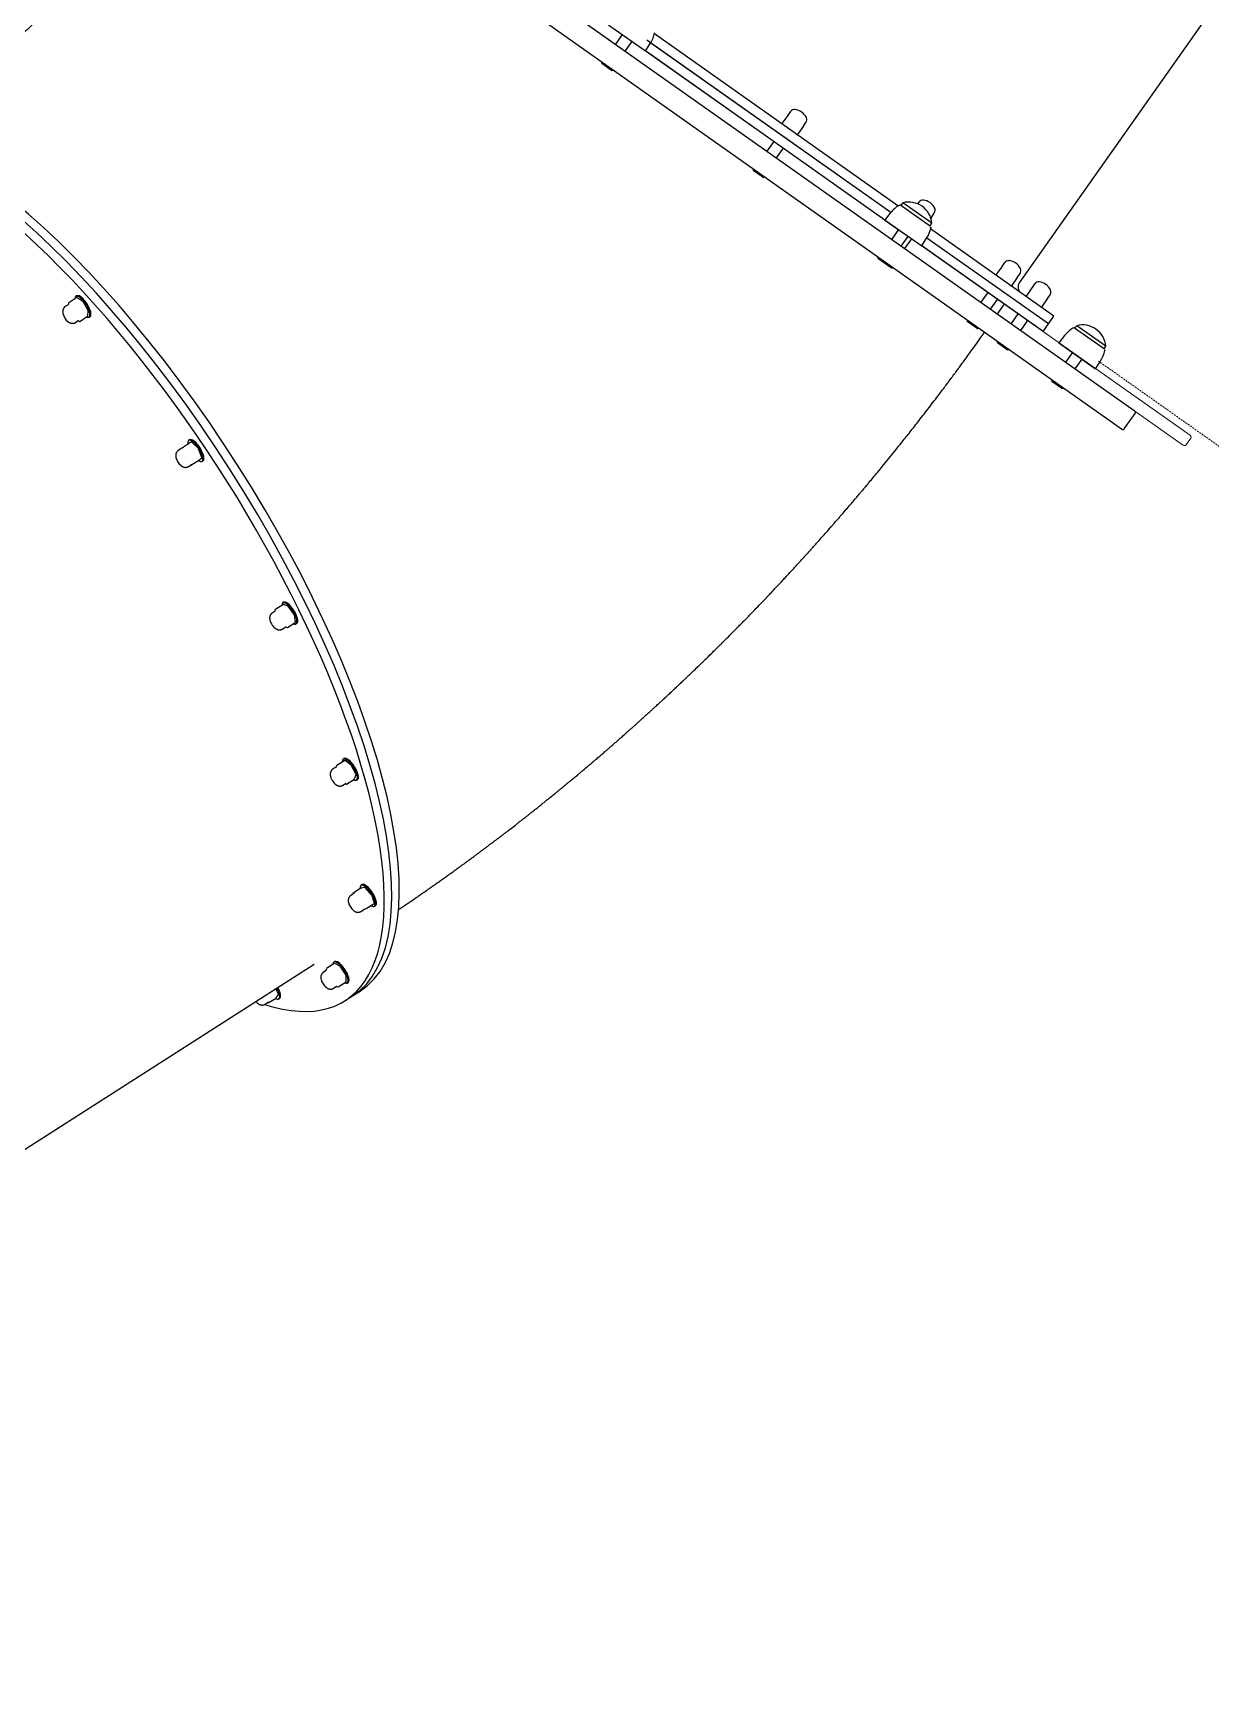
# Model space of a CAD drawing. Header units: millimetres. Extents: x 246416442 to 246896683, y 7418963194 to 7419503218.
# Drawn here: x 246839453 to 246840448, y 7419442888 to 7419444295 of the extents above; entities that cross this region are included whole.
import ezdxf
from ezdxf.lldxf.tags import DXFTag

# ---------------------------------------------------------------- set-up
doc = ezdxf.new("R2010")
doc.units = ezdxf.units.MM
doc.linetypes.add('HIDDEN', pattern=[9.525, 6.35, -3.175])
for name, color, linetype in [('L-Hatch Boundary', 1, 'Continuous'), ('L-X-E-PLAY', 9, 'Continuous'), ('L-X-E-PLAY (FallZone)', 252, 'HIDDEN')]:
    doc.layers.add(name, color=color, linetype=linetype)
doc.layers.add('L-SUB-SOIL DRAINAGE', color=170, linetype='SUBSOIL', lineweight=20)
doc.styles.get("Standard").update_dxf_attribs({"font": 'arial.ttf'})
tags = doc.linetypes.add('SUBSOIL', pattern='A,12.7,-5.08,["SSD",Standard,S=2.54,R=0,X=-2.54,Y=-1.27],-6.35', length=24.13).pattern_tags.tags
tags[6] = DXFTag(74, 10)

# ---------------------------------------------------------------- blocks, each defined once
blk = doc.blocks.new('Kubus Triple - Moduplay')
at = {"layer": 'L-X-E-PLAY', "lineweight": 13}
for p, q in [((-136967.5, -698355.2), (-136143.8, -699178.8)), ((-136150.9, -699185.9), (-136974.5, -698362.3)), ((-136148.8, -699185.9), (-136143.8, -699181))]:
    blk.add_line(p, q, dxfattribs=at)
at = {"layer": 'L-X-E-PLAY', "lineweight": 25}
for p, q in [((-136938.5, -698398.3), (-136186.9, -699149.9)), ((-136200.3, -699163.4), (-136952, -698411.7)), ((-136264.3, -699027.2), (-135930.5, -698693.5)), ((-136569.1, -698753.6), (-136542.2, -698780.5)), ((-136559.2, -698763.5), (-136566.2, -698770.6)), ((-136559.2, -698777.6), (-136552.1, -698770.6)), ((-136559.2, -698777.6), (-136552.1, -698770.6)), ((-136542.2, -698780.5), (-136537, -698774.7)), ((-136361.3, -698950.1), (-136539.6, -698771.7)), ((-136361.3, -698950.1), (-136536.8, -698774.6)), ((-136354.3, -698945.7), (-136532.4, -698767.6)), ((-136573.3, -698791.8), (-136580.4, -698784.7)), ((-136367.2, -698955.5), (-136542.2, -698780.5)), ((-136573.3, -698791.8), (-136573.3, -698791.8)), ((-136433.1, -698854.5), (-136439.1, -698860.5)), ((-136432.9, -698854.4), (-136433.1, -698854.5)), ((-136433.1, -698854.5), (-136432.9, -698854.4)), ((-136430.2, -698851.6), (-136432.9, -698854.4)), ((-136448.5, -698874.2), (-136455.6, -698881.2)), ((-136421.8, -698865.9), (-136427.8, -698871.9)), ((-136421.6, -698865.7), (-136421.8, -698865.9)), ((-136421.8, -698865.9), (-136421.6, -698865.7)), ((-136421.6, -698865.7), (-136418.9, -698862.9)), ((-136448.5, -698888.3), (-136441.4, -698881.2)), ((-137051.2, -698904), (-137058.5, -698907.1)), ((-137051, -698902.4), (-137051.9, -698902.8)), ((-137046.5, -698908), (-137051, -698904)), ((-136462.6, -698902.4), (-136469.7, -698895.4)), ((-137059.4, -698908.7), (-137062, -698909.8)), ((-137058.7, -698907.2), (-137059, -698908.2)), ((-137043.4, -698916.4), (-137046.5, -698908.1)), ((-137044.7, -698921), (-137043.4, -698916.6)), ((-137055.8, -698924.5), (-137053.2, -698923.4)), ((-137053, -698923.6), (-137052.4, -698924.2)), ((-137052.1, -698924.2), (-137044.8, -698921.1)), ((-137043.7, -698922.2), (-137042.9, -698921.8)), ((-136351.9, -698945.3), (-136330.1, -698967.1)), ((-136349.8, -698943.8), (-136351.7, -698945.5)), ((-136328.6, -698965), (-136349.8, -698943.8)), ((-136336.4, -698945.5), (-136337.7, -698946.8)), ((-136361.4, -698950.2), (-136367.2, -698955.5)), ((-136367.2, -698955.5), (-136340.3, -698982.4)), ((-136328, -698959.7), (-136328.8, -698960.5)), ((-136327.8, -698959.5), (-136328, -698959.7)), ((-136328, -698959.7), (-136327.8, -698959.5)), ((-136327.8, -698959.5), (-136325.1, -698956.8)), ((-136357.3, -698965.4), (-136364.3, -698972.5)), ((-136357.3, -698979.5), (-136350.2, -698972.5)), ((-136240.3, -699059.8), (-136330.5, -698969.5)), ((-136330.3, -698966.9), (-136328.6, -698965)), ((-136371.4, -698993.7), (-136378.5, -698986.6)), ((-136354.7, -698982.1), (-136347.6, -698975.1)), ((-136340.3, -698982.4), (-136335.1, -698976.6)), ((-136251.6, -699071.1), (-136340.3, -698982.4)), ((-136245.9, -699065.4), (-136334.9, -698976.5)), ((-136245.9, -699065.4), (-136334.9, -698976.5)), ((-136368.8, -698996.3), (-136371.4, -698993.7)), ((-136276.6, -699011.1), (-136282.6, -699017.1)), ((-136273.7, -699008.1), (-136276.4, -699010.9)), ((-136292, -699030.7), (-136299, -699037.7)), ((-136265.3, -699022.4), (-136271.3, -699028.4)), ((-136265.1, -699022.2), (-136262.4, -699019.5)), ((-136251.7, -699030.2), (-136254.4, -699032.9)), ((-136985.3, -699044.4), (-136988.6, -699045.8)), ((-136983.7, -699043.7), (-136984.5, -699044.1)), ((-136984.5, -699044.1), (-136984.5, -699044.1)), ((-136976.3, -699040.6), (-136983.7, -699043.7)), ((-136977.6, -699038.5), (-136978.5, -699038.9)), ((-136971.6, -699047.1), (-136976, -699040.7)), ((-136292, -699044.8), (-136284.9, -699037.7)), ((-136254.6, -699033.1), (-136260.6, -699039.1)), ((-136254.4, -699032.9), (-136254.6, -699033.1)), ((-136254.6, -699033.1), (-136254.4, -699032.9)), ((-136243.3, -699044.4), (-136249.3, -699050.4)), ((-136243.1, -699044.2), (-136243.3, -699044.4)), ((-136243.3, -699044.4), (-136243.1, -699044.2)), ((-136243.1, -699044.2), (-136240.4, -699041.5)), ((-136980.2, -699059.8), (-136972.9, -699056.7)), ((-136972.9, -699056.7), (-136970, -699055.3)), ((-136969.9, -699055), (-136971.5, -699047.2)), ((-136970.3, -699058.2), (-136969.5, -699057.9)), ((-136306.1, -699059), (-136313.2, -699051.9)), ((-136270, -699052.7), (-136277, -699059.8)), ((-136982.4, -699060.6), (-136979.1, -699059.2)), ((-136270, -699066.8), (-136262.9, -699059.8)), ((-136251.6, -699071.1), (-136245.9, -699065.4)), ((-136245.9, -699065.4), (-136240.3, -699059.8)), ((-136224.8, -699072.4), (-136202.9, -699094.3)), ((-136222.7, -699071), (-136224.6, -699072.6)), ((-136201.5, -699092.2), (-136222.7, -699071)), ((-136284.1, -699081), (-136291.2, -699073.9)), ((-136234.3, -699077.4), (-136240, -699082.7)), ((-136240, -699082.7), (-136213.1, -699109.5)), ((-136230.1, -699092.6), (-136237.2, -699099.6)), ((-136230.1, -699106.7), (-136223, -699099.6)), ((-136203.1, -699094.1), (-136201.5, -699092.2)), ((-136244.2, -699120.8), (-136251.3, -699113.8)), ((-136213.1, -699109.5), (-136207.9, -699103.8)), ((-136197.9, -699163.6), (-136186.6, -699152.3)), ((-136186.6, -699150.2), (-136186.9, -699149.9)), ((-136200.3, -699163.4), (-136200, -699163.6)), ((-136931.1, -699193.4), (-136933.7, -699194.5)), ((-136931.2, -699192.4), (-136931.2, -699193.3)), ((-136923.7, -699189.1), (-136931, -699192.2)), ((-136922.7, -699187.2), (-136923.6, -699187.6)), ((-136919.5, -699191), (-136923.5, -699189.1)), ((-136915.5, -699199.1), (-136919.4, -699191.1)), ((-136915.6, -699205.3), (-136915.5, -699199.2)), ((-136927.5, -699209.3), (-136924.9, -699208.2)), ((-136924.2, -699208.2), (-136923.3, -699208.6)), ((-136923.1, -699208.6), (-136915.8, -699205.6)), ((-136915.5, -699206.9), (-136914.6, -699206.6)), ((-136894.7, -699325.9), (-136895.6, -699326.3)), ((-136902.9, -699332), (-136905.7, -699333.2)), ((-136901.9, -699330.7), (-136902.4, -699331.6)), ((-136894.5, -699327.5), (-136901.8, -699330.6)), ((-136889.7, -699332.4), (-136894.2, -699327.6)), ((-136887, -699340.8), (-136889.7, -699332.5)), ((-136899.5, -699348), (-136896.7, -699346.8)), ((-136897.2, -699347), (-136896.6, -699347.6)), ((-136896.3, -699347.6), (-136889, -699344.6)), ((-136888.9, -699344.4), (-136887, -699341)), ((-136887.5, -699345.6), (-136886.6, -699345.2)), ((-136899.3, -699436.3), (-136906.6, -699439.3)), ((-136895.9, -699436), (-136899.2, -699436.2)), ((-136897.9, -699433.4), (-136898.7, -699433.8)), ((-136891.4, -699443.2), (-136895.7, -699436.1)), ((-136905.7, -699439.4), (-136908.9, -699440.8)), ((-136906.8, -699439.6), (-136906.8, -699439.9)), ((-136897.8, -699454), (-136890.4, -699450.9)), ((-136890.3, -699450.6), (-136891.3, -699443.3)), ((-136890.6, -699453.2), (-136889.7, -699452.8)), ((-136902.7, -699455.5), (-136899.5, -699454.2)), ((-136898.8, -699454.1), (-136897.8, -699454)), ((-137302.4, -699641.2), (-136949.3, -699492.8)), ((-136932.3, -699495.1), (-136939.6, -699498.2)), ((-136931.7, -699493.5), (-136932.5, -699493.8)), ((-136927.8, -699498.1), (-136932, -699495.2)), ((-136983.2, -699512.6), (-136984.5, -699507.6)), ((-136940.2, -699499.8), (-136942.6, -699500.8)), ((-136939.8, -699498.4), (-136939.9, -699499.3)), ((-136924.2, -699506.4), (-136927.7, -699498.2)), ((-136924.9, -699511.9), (-136924.2, -699506.6)), ((-136995.7, -699518.9), (-136992.6, -699517.6)), ((-136993.6, -699518), (-136993.3, -699518.4)), ((-136993, -699518.4), (-136985.7, -699515.4)), ((-136985.6, -699515.3), (-136983.3, -699512.9)), ((-136983.7, -699516.6), (-136982.8, -699516.2)), ((-136936.4, -699515.6), (-136934, -699514.5)), ((-136933.4, -699514.6), (-136932.6, -699515.1)), ((-136932.4, -699515.1), (-136925.1, -699512.1)), ((-136924.4, -699513.2), (-136923.5, -699512.8)), ((-136921.7, -699524.6), (-136914.8, -699521.7)), ((-136928.6, -699527.5), (-136921.7, -699524.6))]:
    blk.add_line(p, q, dxfattribs=at)
for centre, radius, start, end in [((-136555.3, -698757.9), 24.8, 317.5, 339.5758), ((-136568, -698783.9), 12.4, 177.3138, 183.9216), ((-136572.5, -698779.4), 12.4, 266.0784, 272.6859), ((-136572.5, -698779.4), 12.4, 266.0784, 272.6859), ((-136438.9, -698860.7), 0.25, 135, 225), ((-136438.9, -698860.7), 0.25, 135, 225), ((-136432.9, -698854.7), 0.25, 47.7015, 100.3672), ((-136427.4, -698854.5), 4, 72.5333, 135), ((-136430, -698862.7), 12.7, 17.4667, 72.5333), ((-136421.7, -698860.1), 4, 315, 17.4667), ((-136428, -698871.7), 0.25, 225, 315), ((-136422, -698865.7), 0.25, 315, 42.2985), ((-137051.1, -698904.2), 0.25, 48.2738, 112.7923), ((-136457.3, -698894.5), 12.4, 177.3138, 183.9216), ((-136461.8, -698890.1), 12.4, 266.0784, 272.6859), ((-137052.3, -698914.4), 12.7, 184.2282, 221.3565), ((-137059.8, -698907.9), 0.832, 293.8936, 343.6517), ((-137058.5, -698907.3), 0.25, 112.7923, 163.5832), ((-137046.7, -698908.2), 0.25, 20.4605, 48.2738), ((-137043.6, -698916.5), 0.25, 343.5832, 20.4605), ((-137053.4, -698924), 0.493, 48.787, 89.1122), ((-137054.2, -698921), 2.63, 290.7637, 290.8689), ((-137046.2, -698915.8), 10.4, 228.6097, 228.7048), ((-137052.2, -698924), 0.25, 228.2738, 292.7923), ((-137044.9, -698920.9), 0.25, 292.7923, 343.5832), ((-136344.7, -698968.6), 24.8, 110.4242, 132.5), ((-136352.6, -698947.3), 2.1, 71.9416, 110.4242), ((-136348.1, -698963.3), 19.6, 354.9665, 95.0335), ((-136333.5, -698948.3), 4, 72.5333, 135), ((-136336.1, -698956.5), 12.7, 17.4667, 72.5333), ((-136328.2, -698959.5), 0.25, 315, 42.2985), ((-136327.9, -698953.9), 4, 315, 17.4667), ((-136353.4, -698959.9), 24.8, 317.5, 339.5758), ((-136332.1, -698967.8), 2.1, 339.5758, 18.0584), ((-136366.1, -698985.8), 12.4, 177.3138, 183.9216), ((-136370.6, -698981.3), 12.4, 266.0784, 272.6859), ((-136368, -698983.9), 12.4, 266.0784, 272.6859), ((-136259.7, -699027.6), 23.7, 135.1091, 135.7103), ((-136276.4, -699011.2), 0.25, 131.2709, 135), ((-136276.4, -699011.2), 0.255, 47.6931, 99.8162), ((-136270.9, -699011), 4, 72.5333, 135), ((-136273.5, -699019.2), 12.7, 17.4667, 72.5333), ((-136265.2, -699016.6), 4, 315, 17.4667), ((-136282.4, -699017.2), 0.25, 135, 225), ((-136271.5, -699028.2), 0.25, 225, 315), ((-136260.1, -699031.5), 6, 135, 225), ((-136265.5, -699022.2), 0.25, 315, 42.2985), ((-136248.3, -699038.9), 23.7, 135.1091, 135.7121), ((-136248.8, -699033), 4, 72.5333, 135), ((-136251.4, -699041.2), 12.7, 17.4667, 72.5333), ((-137019.3, -698969.6), 82.2, 294.4707, 295.0814), ((-136983.6, -699043.9), 0.25, 112.7923, 115.4208), ((-136976.2, -699040.8), 0.25, 34.7535, 112.7923), ((-136260.4, -699039.3), 0.25, 135, 225), ((-136260.4, -699039.3), 0.25, 135, 225), ((-136254.4, -699033.2), 0.25, 47.7015, 100.3672), ((-136243.4, -699044.2), 0.25, 315, 42.2985), ((-136243.2, -699038.6), 4, 315, 17.4667), ((-136978.9, -699050.4), 12.7, 184.2282, 221.3565), ((-136973, -699056.5), 0.25, 292.7923, 295.4208), ((-136971.8, -699047.3), 0.25, 11.6729, 34.7535), ((-136970.1, -699055.1), 0.25, 295.4208, 11.6729), ((-136300.8, -699051), 12.4, 177.3138, 183.9216), ((-136305.3, -699046.6), 12.4, 266.0784, 272.6859), ((-136249.5, -699050.2), 0.25, 225, 315), ((-136980.3, -699059.5), 0.25, 248.3225, 292.7923), ((-136278.8, -699073.1), 12.4, 177.3138, 183.9216), ((-136217.5, -699095.7), 24.8, 110.4242, 132.5), ((-136225.4, -699074.4), 2.1, 71.9416, 110.4242), ((-136221, -699090.5), 19.6, 354.9665, 95.0335), ((-136283.3, -699068.6), 12.4, 266.0784, 272.6859), ((-136226.2, -699087), 24.8, 317.5, 339.5758), ((-136204.9, -699095), 2.1, 339.5758, 18.0584), ((-136238.9, -699112.9), 12.4, 177.3138, 183.9216), ((-136243.4, -699108.5), 12.4, 266.0784, 272.6859), ((-136187.6, -699151.3), 1.5, 315, 45), ((-136199, -699162.6), 1.5, 225, 315), ((-136931.6, -699193.3), 0.417, 321.931, 357.0526), ((-136930.9, -699192.4), 0.25, 112.7923, 178.7748), ((-136923.6, -699189.4), 0.25, 64.5998, 112.7923), ((-136919.6, -699191.3), 0.25, 25.7917, 64.5998), ((-136915.8, -699199.2), 0.25, 358.7748, 25.7917), ((-136924, -699199.1), 12.7, 184.2282, 205.7917), ((-136924, -699199.1), 12.7, 205.7917, 221.3565), ((-136924.6, -699209), 0.87, 64.4819, 112.1428), ((-136923.2, -699208.4), 0.25, 244.5998, 292.7923), ((-136915.9, -699205.3), 0.25, 292.7923, 358.7748), ((-136896, -699337.8), 12.7, 184.2282, 197.7286), ((-136903.3, -699331.2), 0.943, 292.8301, 331.9625), ((-136901.7, -699330.8), 0.25, 112.7923, 151.7061), ((-136894.4, -699327.7), 0.25, 42.8555, 112.7923), ((-136889.9, -699332.6), 0.25, 17.7286, 42.8555), ((-136896, -699337.8), 12.7, 197.7286, 221.3565), ((-136896.4, -699347.4), 0.25, 222.8555, 292.7923), ((-136889.1, -699344.3), 0.25, 292.7923, 331.7061), ((-136887.2, -699340.9), 0.25, 331.7061, 17.7286), ((-136899.2, -699436.5), 0.25, 94.7485, 112.7923), ((-136895.9, -699436.2), 0.25, 31.5032, 94.7485), ((-136899.1, -699445.4), 12.7, 184.2282, 221.3565), ((-136906.5, -699439.6), 0.25, 112.7923, 188.0955), ((-136891.6, -699443.3), 0.25, 8.0955, 31.5032), ((-136890.5, -699450.6), 0.25, 292.7923, 8.0955), ((-136899.2, -699454.8), 0.703, 99.4129, 113.5106), ((-136898, -699461.1), 7.04, 96.0741, 100.8483), ((-136897.9, -699453.7), 0.25, 274.7485, 292.7923), ((-136932.2, -699495.4), 0.25, 55.2483, 112.7923), ((-136932.9, -699505.4), 12.7, 184.2282, 221.3565), ((-136940.5, -699499.2), 0.644, 301.9188, 352.2501), ((-136939, -699503.1), 3.58, 109.6518, 109.7325), ((-136939.5, -699498.5), 0.25, 112.7923, 172.2497), ((-136927.9, -699498.3), 0.25, 23.1211, 55.2483), ((-136924.4, -699506.5), 0.25, 352.2497, 23.1211), ((-136992.2, -699508.8), 12.7, 211.4049, 221.3565), ((-136993.1, -699518.2), 0.25, 218.4624, 292.7923), ((-136993.7, -699515.1), 2.79, 293.184, 293.2646), ((-136985.8, -699515.1), 0.25, 292.7923, 315.5344), ((-136983.4, -699512.7), 0.25, 315.5344, 14.8357), ((-136933.8, -699515.2), 0.7, 54.6523, 107.0112), ((-136929.2, -699508.6), 7.27, 235.5354, 235.6198), ((-136932.5, -699514.9), 0.25, 235.2483, 292.7923), ((-136925.1, -699511.8), 0.25, 292.7923, 352.2497)]:
    blk.add_arc(centre, radius, start, end, dxfattribs=at)
at = {"layer": 'L-X-E-PLAY', "lineweight": 13}
for centre, start, end in [((-136144.9, -699179.9), 314.9999, 44.969), ((-136149.8, -699184.8), 225.0311, 315.0023)]:
    blk.add_arc(centre, 1.5, start, end, dxfattribs=at)
at = {"layer": 'L-X-E-PLAY', "lineweight": 25}
for centre, major_axis, start_param, end_param in [((-137088.3, -699128.2), (-166.6, 396.4), 3.141593, 6.283185), ((-137095.2, -699131.1), (-166.6, 396.4), 2.741676, 6.283185), ((-137088.3, -699128.2), (-166.6, 396.4), 3.141593, 6.283185), ((-137081.4, -699125.3), (-166.6, 396.4), 3.141593, 6.283185), ((-137047.8, -698912.5), (4.07, -9.68), 0, 3.656189), ((-137046.9, -698912.1), (4.07, -9.68), 0, 3.141596), ((-137062, -698918.4), (-2.27, 5.39), 0.811085, 0.813787), ((-137062, -698918.4), (-2.27, 5.39), -3.95366, -3.952677), ((-137047.8, -698912.5), (4.07, -9.68), 5.768588, 6.283185), ((-136974.4, -699048.6), (4.07, -9.68), 0, 3.835546), ((-136973.5, -699048.2), (4.07, -9.68), 0, 3.141596), ((-136988.6, -699054.5), (-2.27, 5.39), 0.811085, 0.813094), ((-136988.6, -699054.5), (-2.27, 5.39), -3.954988, -3.952677), ((-136974.4, -699048.6), (4.07, -9.68), 5.589232, 6.283185), ((-136919.5, -699197.3), (4.07, -9.68), 0, 3.663479), ((-136918.7, -699196.9), (4.07, -9.68), 0.000004, 3.141593), ((-136933.7, -699203.2), (-2.27, 5.39), -3.955142, -3.952677), ((-136919.5, -699197.3), (4.07, -9.68), 5.761299, 6.283185), ((-136891.5, -699335.9), (4.07, -9.68), 0.000004, 3.695417), ((-136890.7, -699335.6), (4.07, -9.68), 0.000004, 3.141593), ((-136905.7, -699341.9), (-2.27, 5.39), 0.811085, 0.812764), ((-136905.7, -699341.9), (-2.27, 5.39), -3.953722, -3.952677), ((-136891.5, -699335.9), (4.07, -9.68), 5.729361, 6.283189), ((-136894.7, -699443.5), (4.07, -9.68), 0.000004, 3.775337), ((-136893.8, -699443.1), (4.07, -9.68), 0.000004, 3.141593), ((-136908.8, -699449.4), (-2.27, 5.39), 0.811085, 0.813555), ((-136894.7, -699443.5), (4.07, -9.68), 5.649441, 6.283189), ((-137100.3, -699133.2), (-151.1, 359.5), 3.141593, 3.142187), ((-136928.4, -699503.5), (4.07, -9.68), 0, 3.644933), ((-136927.6, -699503.2), (4.07, -9.68), 0, 3.141593), ((-136987.7, -699506.9), (4.07, -9.68), 0.000004, 1.389342), ((-136986.9, -699506.5), (4.07, -9.68), 0, 1.389342), ((-136942.6, -699509.5), (-2.27, 5.39), 0.811085, 0.813235), ((-137095.2, -699131.1), (-166.6, 396.4), -3.576339, -3.575461), ((-137001.9, -699512.9), (-2.27, 5.39), -3.95506, -3.952677), ((-136987.7, -699506.9), (4.07, -9.68), 5.667542, 6.283189), ((-136942.6, -699509.5), (-2.27, 5.39), -3.955161, -3.952677), ((-136928.4, -699503.5), (4.07, -9.68), 5.779845, 6.283185)]:
    blk.add_ellipse(centre, major_axis=major_axis, ratio=0.353553, start_param=start_param, end_param=end_param, dxfattribs=at)
for points, knots in [([(-136851.9, -698511.8), (-136852.8, -698512.6), (-136855.1, -698514.9), (-136858.4, -698518.2), (-136861.8, -698521.5), (-136864.6, -698524.2), (-136866.9, -698526.4), (-136868.5, -698527.9), (-136869.4, -698528.8), (-136870, -698529.4), (-136870.6, -698530), (-136871.8, -698531.1), (-136873.7, -698532.9), (-136876.3, -698535.3), (-136879.4, -698538.2), (-136884.2, -698542.7), (-136890.4, -698548.4), (-136898.4, -698555.6), (-136907, -698563.3), (-136914.4, -698569.7), (-136919.9, -698574.5), (-136922.7, -698576.9), (-136924.6, -698578.4), (-136925.6, -698579.3), (-136926.4, -698580), (-136927.5, -698580.9), (-136929.3, -698582.4), (-136932.5, -698585), (-136936.4, -698588.3), (-136940, -698591.3), (-136942.2, -698593.1), (-136943.6, -698594.2), (-136945.2, -698595.5), (-136948, -698597.7), (-136951.4, -698600.5), (-136954.8, -698603.2), (-136957, -698604.9), (-136958.3, -698606), (-136959.6, -698607), (-136961.6, -698608.6), (-136964.2, -698610.6), (-136967, -698612.8), (-136969.2, -698614.4), (-136970.7, -698615.6), (-136972, -698616.6), (-136974, -698618.1), (-136976.7, -698620.2), (-136979.5, -698622.3), (-136981.6, -698623.8), (-136983, -698624.9), (-136984.3, -698625.9), (-136986.4, -698627.4), (-136989, -698629.4), (-136991.7, -698631.3), (-136993.5, -698632.7), (-136995.1, -698633.8), (-136996.7, -698635), (-136998.7, -698636.4), (-137000.8, -698637.9), (-137002.7, -698639.3), (-137004.4, -698640.5), (-137007, -698642.3), (-137009.7, -698644.3), (-137012.3, -698646.1), (-137014.2, -698647.4), (-137016.5, -698649), (-137019.2, -698650.9), (-137021.6, -698652.6), (-137023.7, -698654), (-137026.2, -698655.7), (-137029, -698657.5), (-137031.5, -698659.2), (-137033, -698660.3), (-137034.4, -698661.2), (-137035.7, -698662.1), (-137037.1, -698663), (-137038.6, -698664), (-137040.6, -698665.3), (-137042.7, -698666.6), (-137044.7, -698668), (-137046.4, -698669), (-137047.9, -698670), (-137049.4, -698671), (-137050.9, -698671.9), (-137052.4, -698673), (-137054.1, -698674), (-137056, -698675.2), (-137058.1, -698676.6), (-137060.2, -698677.9), (-137061.9, -698678.9), (-137063.4, -698679.8), (-137065, -698680.9), (-137066.7, -698681.9), (-137068.3, -698682.9), (-137070, -698684), (-137071.8, -698685), (-137073.5, -698686.1), (-137075, -698687), (-137076.5, -698687.9), (-137078.1, -698688.9), (-137079.9, -698690), (-137081.7, -698691.1), (-137083.7, -698692.2), (-137085.5, -698693.3), (-137087.8, -698694.7), (-137090, -698696), (-137092.2, -698697.2), (-137093.9, -698698.2), (-137095.7, -698699.3), (-137097.5, -698700.3), (-137099.4, -698701.4), (-137101.4, -698702.6), (-137103.6, -698703.8), (-137105.9, -698705.1), (-137108, -698706.3), (-137110.2, -698707.5), (-137112.5, -698708.8), (-137114.6, -698710), (-137116.8, -698711.2), (-137118.6, -698712.1), (-137120.3, -698713), (-137121.8, -698713.9), (-137123.4, -698714.7), (-137125.1, -698715.6), (-137127.2, -698716.8), (-137129.7, -698718.1), (-137132.2, -698719.4), (-137134.3, -698720.5), (-137136.6, -698721.7), (-137138.8, -698722.8), (-137140.8, -698723.9), (-137142.8, -698724.9), (-137144.7, -698725.9), (-137146.7, -698726.9), (-137148.5, -698727.8), (-137150.6, -698728.9), (-137152.6, -698729.9), (-137154.7, -698730.9), (-137156.7, -698731.9), (-137158.8, -698732.9), (-137160.9, -698734), (-137163.4, -698735.2), (-137166.2, -698736.5), (-137168.7, -698737.7), (-137171.4, -698739), (-137173.1, -698739.8), (-137174.2, -698740.3), (-137174.3, -698740.4)], [0, 0, 0, 0, 0.009285, 0.023284, 0.034237, 0.043952, 0.05168, 0.057238, 0.060377, 0.061274, 0.063013, 0.066661, 0.073099, 0.082237, 0.092981, 0.104094, 0.1302, 0.154769, 0.182735, 0.21507, 0.226525, 0.236359, 0.241864, 0.244494, 0.246021, 0.249569, 0.255374, 0.262798, 0.280222, 0.292725, 0.297938, 0.300842, 0.306199, 0.31274, 0.327054, 0.338409, 0.344846, 0.347833, 0.351255, 0.356876, 0.366601, 0.375798, 0.383072, 0.386961, 0.39005, 0.395195, 0.40569, 0.415041, 0.421549, 0.424824, 0.42836, 0.433421, 0.444574, 0.452267, 0.458234, 0.461653, 0.466379, 0.473586, 0.479968, 0.48586, 0.490474, 0.496205, 0.509098, 0.515676, 0.520227, 0.526207, 0.537168, 0.544208, 0.548908, 0.556147, 0.567215, 0.573745, 0.578655, 0.581622, 0.585838, 0.590858, 0.594403, 0.599193, 0.60857, 0.613432, 0.617977, 0.623338, 0.627183, 0.631308, 0.636952, 0.641406, 0.646253, 0.65381, 0.660861, 0.665295, 0.668906, 0.67389, 0.680155, 0.68444, 0.688348, 0.694999, 0.700348, 0.703994, 0.708629, 0.714064, 0.718331, 0.724355, 0.73067, 0.735723, 0.740848, 0.751067, 0.755664, 0.760343, 0.765921, 0.772308, 0.776405, 0.782653, 0.790502, 0.796092, 0.802867, 0.809625, 0.815644, 0.82302, 0.828912, 0.835086, 0.83899, 0.843921, 0.84885, 0.853312, 0.858512, 0.868102, 0.874924, 0.88076, 0.887673, 0.894702, 0.9004, 0.90598, 0.912312, 0.917245, 0.92359, 0.928948, 0.935375, 0.941784, 0.948033, 0.952954, 0.96005, 0.967293, 0.975506, 0.984519, 0.989962, 0.999051, 1, 1, 1, 1]), ([(-137062, -698909.8), (-137062, -698909.8), (-137062.1, -698909.8), (-137062.3, -698909.9), (-137062.5, -698910), (-137062.7, -698910.1), (-137062.8, -698910.2), (-137063, -698910.3), (-137063.1, -698910.5), (-137063.3, -698910.6), (-137063.4, -698910.7), (-137063.6, -698910.9), (-137063.7, -698911), (-137063.8, -698911.2), (-137063.9, -698911.3), (-137064.1, -698911.5), (-137064.2, -698911.7), (-137064.3, -698911.8), (-137064.3, -698912), (-137064.4, -698912.2), (-137064.5, -698912.4), (-137064.6, -698912.6), (-137064.6, -698912.8), (-137064.7, -698912.9), (-137064.8, -698913.2), (-137064.8, -698913.4), (-137064.8, -698913.6), (-137064.9, -698913.8), (-137064.9, -698914), (-137064.9, -698914.3), (-137064.9, -698914.5), (-137064.9, -698914.8), (-137064.9, -698915), (-137064.9, -698915.2), (-137064.9, -698915.3), (-137064.9, -698915.3)], [0, 0, 0, 0, 0.020514, 0.049414, 0.078242, 0.10701, 0.13573, 0.164415, 0.193077, 0.22173, 0.250388, 0.279069, 0.307789, 0.336567, 0.365426, 0.394392, 0.423491, 0.452758, 0.482232, 0.511957, 0.541987, 0.572383, 0.603218, 0.634574, 0.666544, 0.699231, 0.732746, 0.767197, 0.802681, 0.839257, 0.876925, 0.915587, 0.95503, 0.994945, 1, 1, 1, 1]), ([(-137061.8, -698922.7), (-137061.7, -698922.8), (-137061.6, -698922.9), (-137061.4, -698923.1), (-137061.2, -698923.3), (-137061, -698923.4), (-137060.9, -698923.6), (-137060.7, -698923.7), (-137060.5, -698923.9), (-137060.3, -698924), (-137060.1, -698924.1), (-137060, -698924.2), (-137059.8, -698924.3), (-137059.6, -698924.4), (-137059.4, -698924.5), (-137059.2, -698924.6), (-137059, -698924.6), (-137058.8, -698924.7), (-137058.6, -698924.7), (-137058.4, -698924.8), (-137058.2, -698924.8), (-137058, -698924.8), (-137057.8, -698924.9), (-137057.6, -698924.9), (-137057.3, -698924.9), (-137057.1, -698924.8), (-137056.9, -698924.8), (-137056.7, -698924.8), (-137056.5, -698924.7), (-137056.3, -698924.7), (-137056.1, -698924.6), (-137056, -698924.6), (-137055.8, -698924.5), (-137055.8, -698924.5)], [0, 0, 0, 0, 0.036473, 0.078082, 0.119942, 0.161539, 0.198066, 0.233577, 0.268071, 0.301608, 0.334279, 0.366186, 0.397429, 0.4281, 0.458281, 0.488044, 0.520708, 0.552983, 0.584848, 0.616354, 0.647542, 0.678445, 0.709094, 0.739511, 0.769718, 0.799733, 0.829572, 0.859249, 0.88878, 0.918177, 0.947452, 0.976618, 1, 1, 1, 1]), ([(-136276.4, -699010.9), (-136276.5, -699010.9), (-136276.5, -699011), (-136276.6, -699011), (-136276.6, -699011), (-136276.6, -699011.1)], [0, 0, 0, 0, 0.523649, 0.523649, 1, 1, 1, 1]), ([(-136286.9, -699049.9), (-136286.8, -699049.7), (-136284.4, -699047.4), (-136282.3, -699045.2), (-136279.9, -699042.8)], [0, 0, 0, 0, 0.069099, 1, 1, 1, 1]), ([(-136988.6, -699045.8), (-136988.6, -699045.9), (-136988.7, -699045.9), (-136988.8, -699046), (-136989, -699046), (-136989.2, -699046.1), (-136989.4, -699046.3), (-136989.5, -699046.4), (-136989.7, -699046.5), (-136989.8, -699046.6), (-136990, -699046.7), (-136990.1, -699046.9), (-136990.3, -699047), (-136990.4, -699047.2), (-136990.5, -699047.3), (-136990.6, -699047.5), (-136990.7, -699047.7), (-136990.8, -699047.8), (-136990.9, -699048), (-136991, -699048.2), (-136991.1, -699048.4), (-136991.2, -699048.6), (-136991.2, -699048.8), (-136991.3, -699049), (-136991.3, -699049.2), (-136991.4, -699049.4), (-136991.4, -699049.6), (-136991.5, -699049.8), (-136991.5, -699050), (-136991.5, -699050.2), (-136991.5, -699050.5), (-136991.5, -699050.7), (-136991.5, -699051), (-136991.5, -699051.2), (-136991.5, -699051.3), (-136991.5, -699051.4)], [0, 0, 0, 0, 0.009134, 0.038082, 0.066953, 0.09576, 0.124514, 0.153228, 0.181914, 0.210585, 0.239256, 0.267942, 0.296661, 0.325431, 0.354272, 0.383209, 0.412268, 0.441482, 0.470887, 0.500524, 0.530445, 0.560706, 0.591377, 0.622536, 0.65427, 0.686682, 0.719877, 0.753967, 0.789055, 0.825218, 0.862484, 0.900796, 0.939988, 0.979781, 1, 1, 1, 1]), ([(-136988.4, -699058.8), (-136988.4, -699058.8), (-136988.3, -699058.9), (-136988.1, -699059.1), (-136987.9, -699059.3), (-136987.7, -699059.5), (-136987.6, -699059.6), (-136987.4, -699059.8), (-136987.2, -699059.9), (-136987, -699060), (-136986.8, -699060.1), (-136986.6, -699060.3), (-136986.5, -699060.4), (-136986.3, -699060.4), (-136986.1, -699060.5), (-136985.9, -699060.6), (-136985.7, -699060.7), (-136985.5, -699060.8), (-136985.3, -699060.8), (-136985.1, -699060.9), (-136984.9, -699060.9), (-136984.7, -699060.9), (-136984.5, -699060.9), (-136984.2, -699060.9), (-136984, -699060.9), (-136983.8, -699060.9), (-136983.6, -699060.9), (-136983.4, -699060.9), (-136983.2, -699060.8), (-136983, -699060.8), (-136982.8, -699060.7), (-136982.6, -699060.7), (-136982.5, -699060.6), (-136982.4, -699060.6), (-136982.4, -699060.6)], [0, 0, 0, 0, 0.021362, 0.062729, 0.104505, 0.146211, 0.183121, 0.219042, 0.253936, 0.287843, 0.320844, 0.353036, 0.384522, 0.415397, 0.445749, 0.475653, 0.508483, 0.540898, 0.572882, 0.604487, 0.63576, 0.666736, 0.697447, 0.727918, 0.758171, 0.788224, 0.818096, 0.847802, 0.877355, 0.906769, 0.936058, 0.965232, 0.994304, 1, 1, 1, 1]), ([(-136871.1, -699459.4), (-136870.9, -699459.3), (-136869.5, -699458.7), (-136866.7, -699457.4), (-136863.1, -699455.8), (-136859, -699454), (-136855.6, -699452.4), (-136852.1, -699450.8), (-136849, -699449.3), (-136845.6, -699447.8), (-136842, -699446), (-136838.8, -699444.5), (-136835.4, -699442.9), (-136831.9, -699441.3), (-136828.2, -699439.5), (-136824.7, -699437.8), (-136821.5, -699436.2), (-136818.1, -699434.6), (-136814.9, -699433), (-136812.2, -699431.7), (-136809.7, -699430.5), (-136807, -699429.1), (-136804.1, -699427.7), (-136801.3, -699426.3), (-136798.8, -699425), (-136796.3, -699423.8), (-136793.9, -699422.6), (-136791.4, -699421.3), (-136788.9, -699420), (-136786.4, -699418.7), (-136783.7, -699417.3), (-136781, -699415.9), (-136777.8, -699414.3), (-136774.9, -699412.8), (-136772.1, -699411.3), (-136769.1, -699409.8), (-136765.2, -699407.7), (-136761.2, -699405.6), (-136757.8, -699403.7), (-136755.2, -699402.3), (-136752.6, -699401), (-136750, -699399.6), (-136747.6, -699398.3), (-136745.5, -699397.1), (-136743.6, -699396), (-136741.4, -699394.9), (-136738.8, -699393.5), (-136736, -699391.9), (-136733.2, -699390.3), (-136729.9, -699388.5), (-136726.5, -699386.6), (-136723.2, -699384.7), (-136720.4, -699383.2), (-136717.7, -699381.7), (-136714.7, -699379.9), (-136711.8, -699378.3), (-136709, -699376.7), (-136705.7, -699374.8), (-136702.4, -699372.9), (-136699.5, -699371.2), (-136696.3, -699369.3), (-136693, -699367.4), (-136689.8, -699365.5), (-136687.3, -699364), (-136684.7, -699362.5), (-136681.7, -699360.7), (-136679.1, -699359.1), (-136676.7, -699357.7), (-136674.6, -699356.4), (-136672.4, -699355.1), (-136670.4, -699353.9), (-136668.3, -699352.6), (-136665.9, -699351.2), (-136663.3, -699349.5), (-136661, -699348.1), (-136659, -699346.9), (-136657.1, -699345.7), (-136655, -699344.4), (-136652.8, -699343), (-136650.4, -699341.6), (-136648.4, -699340.3), (-136646.2, -699338.9), (-136643.9, -699337.5), (-136641.1, -699335.7), (-136638.3, -699333.9), (-136635.9, -699332.4), (-136633.8, -699331.1), (-136631.8, -699329.8), (-136629.7, -699328.5), (-136627.7, -699327.2), (-136625.9, -699326), (-136624, -699324.8), (-136621.9, -699323.4), (-136619.9, -699322.2), (-136617.7, -699320.7), (-136615.1, -699319), (-136612.2, -699317.1), (-136609.7, -699315.5), (-136607.7, -699314.1), (-136605.8, -699312.9), (-136603.8, -699311.6), (-136602.2, -699310.5), (-136600.7, -699309.5), (-136598.9, -699308.3), (-136596.3, -699306.5), (-136592.8, -699304.2), (-136589, -699301.6), (-136585.6, -699299.3), (-136583, -699297.6), (-136580.6, -699295.9), (-136577.8, -699294), (-136574.8, -699291.9), (-136571.7, -699289.8), (-136569.1, -699287.9), (-136566.8, -699286.3), (-136564.5, -699284.8), (-136560.9, -699282.2), (-136556.9, -699279.4), (-136553.3, -699276.8), (-136551.2, -699275.3), (-136549.2, -699273.9), (-136546.8, -699272.2), (-136543.6, -699269.9), (-136540.4, -699267.6), (-136537.8, -699265.7), (-136535.8, -699264.3), (-136533.8, -699262.8), (-136530.4, -699260.3), (-136526, -699257.1), (-136521.6, -699253.9), (-136518.7, -699251.6), (-136516.8, -699250.3), (-136514.8, -699248.8), (-136512.2, -699246.8), (-136508.3, -699243.9), (-136504.4, -699240.9), (-136500.9, -699238.2), (-136498.6, -699236.5), (-136496.9, -699235.2), (-136495.2, -699233.9), (-136492.8, -699232.1), (-136489.5, -699229.5), (-136485.4, -699226.3), (-136481.5, -699223.3), (-136478.5, -699221), (-136476.7, -699219.5), (-136475.2, -699218.4), (-136473.5, -699217), (-136471, -699215.1), (-136465.8, -699210.9), (-136460.5, -699206.7), (-136455.6, -699202.7), (-136453.3, -699200.9), (-136451.6, -699199.5), (-136450.2, -699198.3), (-136448.4, -699196.9), (-136444.2, -699193.4), (-136438.1, -699188.4), (-136431.7, -699183.1), (-136427.5, -699179.6), (-136425.1, -699177.6), (-136423.6, -699176.3), (-136422.6, -699175.4), (-136421.6, -699174.6), (-136420, -699173.3), (-136417.3, -699170.9), (-136413.7, -699167.9), (-136406.6, -699161.8), (-136397.2, -699153.7), (-136386.6, -699144.3), (-136377.3, -699136.1), (-136368.4, -699128), (-136358.6, -699119), (-136350.5, -699111.6), (-136344.6, -699106.1), (-136341, -699102.7), (-136337.8, -699099.7), (-136335.3, -699097.2), (-136333.4, -699095.4), (-136332.2, -699094.3), (-136331.5, -699093.6), (-136330.9, -699093), (-136329.9, -699092.1), (-136328.3, -699090.6), (-136326, -699088.4), (-136323.1, -699085.6), (-136319.5, -699082.1), (-136315.1, -699077.8), (-136310, -699072.8), (-136305, -699067.9), (-136301.7, -699064.6), (-136300.4, -699063.3)], [0, 0, 0, 0, 0.000895, 0.007039, 0.0134, 0.018209, 0.026659, 0.03009, 0.034979, 0.041741, 0.046373, 0.052713, 0.057339, 0.062649, 0.069654, 0.075192, 0.079619, 0.085639, 0.091584, 0.095203, 0.098806, 0.103636, 0.108364, 0.113041, 0.117114, 0.120746, 0.125141, 0.129023, 0.132966, 0.137353, 0.14129, 0.146285, 0.150818, 0.15659, 0.16075, 0.164354, 0.171413, 0.179878, 0.184312, 0.18821, 0.19266, 0.196984, 0.201083, 0.204476, 0.207391, 0.210812, 0.215243, 0.219968, 0.224871, 0.229144, 0.236317, 0.241873, 0.245554, 0.250013, 0.255425, 0.260499, 0.264402, 0.26965, 0.276811, 0.28086, 0.284308, 0.292827, 0.297322, 0.3006, 0.305021, 0.310563, 0.315606, 0.318402, 0.322395, 0.326215, 0.329641, 0.332362, 0.336817, 0.341577, 0.345718, 0.348598, 0.35167, 0.355206, 0.359366, 0.362885, 0.367123, 0.369923, 0.374003, 0.378836, 0.383815, 0.388499, 0.391173, 0.3945, 0.39855, 0.402028, 0.404541, 0.407692, 0.411867, 0.415287, 0.417807, 0.423184, 0.428821, 0.432893, 0.435623, 0.439344, 0.442824, 0.445628, 0.447551, 0.450599, 0.454832, 0.461286, 0.468769, 0.474385, 0.478811, 0.482124, 0.487034, 0.493098, 0.498131, 0.503025, 0.506811, 0.510008, 0.514892, 0.525779, 0.530753, 0.534078, 0.536836, 0.540919, 0.547019, 0.55334, 0.557908, 0.560699, 0.563865, 0.568474, 0.578678, 0.587524, 0.591503, 0.594548, 0.597395, 0.602116, 0.608584, 0.617965, 0.623374, 0.627325, 0.630025, 0.632359, 0.636799, 0.642546, 0.650509, 0.658668, 0.663522, 0.666734, 0.668519, 0.671614, 0.675905, 0.682133, 0.699745, 0.704871, 0.709291, 0.712043, 0.714144, 0.717239, 0.721649, 0.737583, 0.750691, 0.756884, 0.761053, 0.76391, 0.765219, 0.766718, 0.769352, 0.774082, 0.7819, 0.789344, 0.813633, 0.834853, 0.849406, 0.866419, 0.886025, 0.90568, 0.912994, 0.920291, 0.926491, 0.931746, 0.935342, 0.937628, 0.938632, 0.939314, 0.941353, 0.944474, 0.948643, 0.954485, 0.961664, 0.970229, 0.98059, 0.991872, 1, 1, 1, 1]), ([(-136933.7, -699194.5), (-136933.8, -699194.6), (-136933.9, -699194.6), (-136934.1, -699194.7), (-136934.3, -699194.8), (-136934.4, -699194.9), (-136934.6, -699195), (-136934.8, -699195.1), (-136934.9, -699195.3), (-136935.1, -699195.4), (-136935.2, -699195.5), (-136935.3, -699195.7), (-136935.5, -699195.8), (-136935.6, -699196), (-136935.7, -699196.1), (-136935.8, -699196.3), (-136935.9, -699196.5), (-136936, -699196.7), (-136936.1, -699196.8), (-136936.2, -699197), (-136936.3, -699197.2), (-136936.3, -699197.4), (-136936.4, -699197.6), (-136936.5, -699197.8), (-136936.5, -699198), (-136936.5, -699198.2), (-136936.6, -699198.4), (-136936.6, -699198.6), (-136936.6, -699198.9), (-136936.6, -699199.1), (-136936.7, -699199.3), (-136936.7, -699199.6), (-136936.6, -699199.8), (-136936.6, -699200), (-136936.6, -699200.1)], [0, 0, 0, 0, 0.027994, 0.056938, 0.085813, 0.114631, 0.143405, 0.172145, 0.200867, 0.229583, 0.25831, 0.287062, 0.315858, 0.344719, 0.373667, 0.402727, 0.431931, 0.461312, 0.490911, 0.520775, 0.550959, 0.581529, 0.612557, 0.644131, 0.676346, 0.709308, 0.743128, 0.777912, 0.813751, 0.850693, 0.888714, 0.927687, 0.967372, 1, 1, 1, 1]), ([(-136933.5, -699207.5), (-136933.5, -699207.5), (-136933.4, -699207.6), (-136933.3, -699207.7), (-136933.1, -699207.9), (-136932.9, -699208.1), (-136932.7, -699208.3), (-136932.5, -699208.4), (-136932.4, -699208.6), (-136932.2, -699208.7), (-136932, -699208.8), (-136931.8, -699208.9), (-136931.6, -699209), (-136931.5, -699209.1), (-136931.3, -699209.2), (-136931.1, -699209.3), (-136930.9, -699209.4), (-136930.7, -699209.4), (-136930.5, -699209.5), (-136930.3, -699209.5), (-136930.1, -699209.6), (-136929.8, -699209.6), (-136929.6, -699209.6), (-136929.4, -699209.6), (-136929.2, -699209.6), (-136929, -699209.6), (-136928.8, -699209.6), (-136928.6, -699209.6), (-136928.4, -699209.6), (-136928.2, -699209.5), (-136928, -699209.5), (-136927.8, -699209.4), (-136927.6, -699209.3), (-136927.6, -699209.3), (-136927.5, -699209.3)], [0, 0, 0, 0, 0.007153, 0.04831, 0.089971, 0.131753, 0.173159, 0.209352, 0.244523, 0.278691, 0.311927, 0.344327, 0.375993, 0.407024, 0.437507, 0.467524, 0.500482, 0.533011, 0.565091, 0.596781, 0.628128, 0.65917, 0.689939, 0.720463, 0.750763, 0.78086, 0.810772, 0.840513, 0.870098, 0.899542, 0.928856, 0.958053, 0.987146, 1, 1, 1, 1]), ([(-136905.7, -699333.2), (-136905.8, -699333.2), (-136905.9, -699333.3), (-136906, -699333.4), (-136906.2, -699333.4), (-136906.4, -699333.6), (-136906.5, -699333.7), (-136906.7, -699333.8), (-136906.9, -699333.9), (-136907, -699334), (-136907.1, -699334.2), (-136907.3, -699334.3), (-136907.4, -699334.5), (-136907.5, -699334.6), (-136907.7, -699334.8), (-136907.8, -699334.9), (-136907.9, -699335.1), (-136908, -699335.3), (-136908.1, -699335.4), (-136908.2, -699335.6), (-136908.2, -699335.8), (-136908.3, -699336), (-136908.4, -699336.2), (-136908.4, -699336.4), (-136908.5, -699336.6), (-136908.5, -699336.8), (-136908.6, -699337), (-136908.6, -699337.2), (-136908.6, -699337.5), (-136908.6, -699337.7), (-136908.7, -699337.9), (-136908.7, -699338.2), (-136908.6, -699338.4), (-136908.6, -699338.6), (-136908.6, -699338.7), (-136908.6, -699338.8)], [0, 0, 0, 0, 0.017712, 0.046644, 0.075504, 0.104302, 0.13305, 0.161762, 0.19045, 0.219128, 0.24781, 0.276512, 0.305251, 0.334048, 0.362923, 0.391901, 0.421011, 0.450285, 0.479762, 0.509486, 0.53951, 0.569893, 0.600709, 0.632036, 0.66397, 0.696611, 0.730069, 0.764454, 0.799864, 0.836364, 0.87396, 0.912566, 0.95198, 0.991898, 1, 1, 1, 1]), ([(-136905.5, -699346.2), (-136905.5, -699346.2), (-136905.4, -699346.3), (-136905.2, -699346.5), (-136905, -699346.7), (-136904.8, -699346.9), (-136904.6, -699347), (-136904.4, -699347.2), (-136904.3, -699347.3), (-136904.1, -699347.4), (-136903.9, -699347.6), (-136903.7, -699347.7), (-136903.5, -699347.8), (-136903.3, -699347.9), (-136903.2, -699347.9), (-136903, -699348), (-136902.8, -699348.1), (-136902.6, -699348.1), (-136902.4, -699348.2), (-136902.1, -699348.2), (-136901.9, -699348.3), (-136901.7, -699348.3), (-136901.5, -699348.3), (-136901.3, -699348.3), (-136901.1, -699348.3), (-136900.9, -699348.3), (-136900.7, -699348.3), (-136900.5, -699348.3), (-136900.3, -699348.2), (-136900.1, -699348.2), (-136899.9, -699348.1), (-136899.7, -699348), (-136899.6, -699348), (-136899.5, -699348)], [0, 0, 0, 0, 0.032528, 0.07409, 0.115949, 0.157589, 0.194222, 0.229842, 0.264441, 0.298076, 0.330834, 0.362817, 0.394125, 0.424852, 0.455081, 0.484885, 0.517596, 0.549912, 0.581813, 0.61335, 0.644565, 0.675493, 0.706164, 0.736601, 0.766826, 0.796857, 0.82671, 0.856401, 0.885944, 0.915351, 0.944636, 0.973811, 1, 1, 1, 1]), ([(-136908.9, -699440.8), (-136908.9, -699440.8), (-136908.9, -699440.8), (-136909.1, -699440.9), (-136909.3, -699441), (-136909.4, -699441.1), (-136909.6, -699441.2), (-136909.8, -699441.3), (-136909.9, -699441.4), (-136910.1, -699441.5), (-136910.2, -699441.7), (-136910.4, -699441.8), (-136910.5, -699441.9), (-136910.6, -699442.1), (-136910.8, -699442.3), (-136910.9, -699442.4), (-136911, -699442.6), (-136911.1, -699442.8), (-136911.2, -699442.9), (-136911.3, -699443.1), (-136911.3, -699443.3), (-136911.4, -699443.5), (-136911.5, -699443.7), (-136911.5, -699443.9), (-136911.6, -699444.1), (-136911.6, -699444.3), (-136911.7, -699444.5), (-136911.7, -699444.7), (-136911.7, -699444.9), (-136911.8, -699445.2), (-136911.8, -699445.4), (-136911.8, -699445.6), (-136911.8, -699445.9), (-136911.8, -699446.1), (-136911.8, -699446.3), (-136911.8, -699446.3)], [0, 0, 0, 0, 0.008046, 0.036984, 0.065847, 0.094644, 0.123389, 0.152092, 0.180767, 0.209427, 0.238086, 0.26676, 0.295465, 0.324221, 0.353047, 0.381969, 0.411011, 0.440207, 0.469591, 0.499207, 0.529104, 0.559339, 0.589981, 0.621106, 0.652805, 0.685175, 0.718326, 0.752366, 0.7874, 0.823507, 0.860717, 0.898976, 0.938123, 0.977884, 1, 1, 1, 1]), ([(-136908.6, -699453.7), (-136908.6, -699453.7), (-136908.5, -699453.8), (-136908.4, -699454), (-136908.2, -699454.2), (-136908, -699454.4), (-136907.8, -699454.5), (-136907.6, -699454.7), (-136907.5, -699454.8), (-136907.3, -699454.9), (-136907.1, -699455.1), (-136906.9, -699455.2), (-136906.7, -699455.3), (-136906.5, -699455.4), (-136906.4, -699455.5), (-136906.2, -699455.5), (-136906, -699455.6), (-136905.8, -699455.7), (-136905.6, -699455.7), (-136905.3, -699455.8), (-136905.1, -699455.8), (-136904.9, -699455.8), (-136904.7, -699455.9), (-136904.5, -699455.9), (-136904.3, -699455.9), (-136904.1, -699455.9), (-136903.9, -699455.8), (-136903.7, -699455.8), (-136903.5, -699455.8), (-136903.3, -699455.7), (-136903.1, -699455.7), (-136902.9, -699455.6), (-136902.7, -699455.6), (-136902.7, -699455.5), (-136902.7, -699455.5)], [0, 0, 0, 0, 0.018596, 0.059992, 0.10181, 0.143578, 0.180573, 0.216581, 0.251561, 0.28555, 0.318627, 0.350891, 0.382443, 0.41338, 0.443789, 0.473747, 0.506637, 0.53911, 0.571148, 0.602805, 0.634128, 0.665153, 0.69591, 0.726427, 0.756725, 0.786823, 0.816738, 0.846485, 0.87608, 0.905536, 0.934864, 0.964079, 0.99319, 1, 1, 1, 1]), ([(-136942.6, -699500.8), (-136942.7, -699500.8), (-136942.8, -699500.9), (-136942.9, -699500.9), (-136943.1, -699501), (-136943.3, -699501.1), (-136943.5, -699501.2), (-136943.6, -699501.4), (-136943.8, -699501.5), (-136943.9, -699501.6), (-136944.1, -699501.8), (-136944.2, -699501.9), (-136944.3, -699502), (-136944.5, -699502.2), (-136944.6, -699502.4), (-136944.7, -699502.5), (-136944.8, -699502.7), (-136944.9, -699502.9), (-136945, -699503), (-136945.1, -699503.2), (-136945.2, -699503.4), (-136945.2, -699503.6), (-136945.3, -699503.8), (-136945.3, -699504), (-136945.4, -699504.2), (-136945.4, -699504.4), (-136945.5, -699504.6), (-136945.5, -699504.8), (-136945.5, -699505.1), (-136945.6, -699505.3), (-136945.6, -699505.5), (-136945.6, -699505.8), (-136945.6, -699506), (-136945.6, -699506.2), (-136945.5, -699506.3), (-136945.5, -699506.3)], [0, 0, 0, 0, 0.018676, 0.047594, 0.07644, 0.105225, 0.133961, 0.162661, 0.191337, 0.220004, 0.248675, 0.277367, 0.306097, 0.334885, 0.363751, 0.392722, 0.421826, 0.451095, 0.480568, 0.51029, 0.540312, 0.570698, 0.601516, 0.632851, 0.664793, 0.697447, 0.730922, 0.765326, 0.800758, 0.837281, 0.874898, 0.91352, 0.952941, 0.992854, 1, 1, 1, 1]), ([(-137001.7, -699517.1), (-137001.7, -699517.2), (-137001.6, -699517.3), (-137001.4, -699517.5), (-137001.2, -699517.7), (-137001, -699517.9), (-137000.8, -699518), (-137000.7, -699518.2), (-137000.5, -699518.3), (-137000.3, -699518.4), (-137000.1, -699518.5), (-136999.9, -699518.6), (-136999.8, -699518.7), (-136999.6, -699518.8), (-136999.4, -699518.9), (-136999.2, -699519), (-136999, -699519.1), (-136998.8, -699519.1), (-136998.6, -699519.2), (-136998.4, -699519.2), (-136998.2, -699519.3), (-136997.9, -699519.3), (-136997.7, -699519.3), (-136997.5, -699519.3), (-136997.3, -699519.3), (-136997.1, -699519.3), (-136996.9, -699519.3), (-136996.7, -699519.2), (-136996.5, -699519.2), (-136996.3, -699519.1), (-136996.1, -699519.1), (-136995.9, -699519), (-136995.8, -699519), (-136995.7, -699518.9)], [0, 0, 0, 0, 0.033014, 0.074522, 0.116334, 0.157933, 0.194539, 0.230136, 0.264712, 0.298323, 0.331057, 0.363016, 0.394298, 0.424999, 0.455201, 0.484977, 0.517658, 0.549944, 0.581814, 0.61332, 0.644504, 0.675401, 0.706041, 0.736447, 0.76664, 0.796639, 0.826461, 0.856121, 0.885632, 0.915008, 0.944262, 0.973405, 1, 1, 1, 1]), ([(-136942.4, -699513.7), (-136942.4, -699513.8), (-136942.3, -699513.9), (-136942.1, -699514.1), (-136941.9, -699514.3), (-136941.7, -699514.5), (-136941.5, -699514.6), (-136941.3, -699514.8), (-136941.2, -699514.9), (-136941, -699515), (-136940.8, -699515.1), (-136940.6, -699515.3), (-136940.4, -699515.4), (-136940.3, -699515.4), (-136940.1, -699515.5), (-136939.9, -699515.6), (-136939.7, -699515.7), (-136939.5, -699515.7), (-136939.3, -699515.8), (-136939.1, -699515.8), (-136938.8, -699515.9), (-136938.6, -699515.9), (-136938.4, -699515.9), (-136938.2, -699515.9), (-136938, -699515.9), (-136937.8, -699515.9), (-136937.6, -699515.9), (-136937.4, -699515.8), (-136937.2, -699515.8), (-136937, -699515.7), (-136936.8, -699515.7), (-136936.6, -699515.6), (-136936.5, -699515.6), (-136936.4, -699515.6)], [0, 0, 0, 0, 0.03505, 0.076579, 0.118388, 0.159964, 0.196516, 0.232056, 0.266577, 0.300138, 0.332826, 0.364745, 0.395992, 0.426663, 0.456839, 0.486593, 0.519248, 0.551511, 0.583361, 0.614849, 0.646017, 0.6769, 0.707526, 0.737919, 0.768101, 0.79809, 0.827903, 0.857553, 0.887056, 0.916424, 0.945671, 0.974807, 1, 1, 1, 1])]:
    blk.add_open_spline(points, degree=3, knots=knots, dxfattribs=at)
at = {"layer": 'L-X-E-PLAY (FallZone)', "color": 252, "lineweight": 5, "ltscale": 0.25}
blk.add_lwpolyline([(-137084.7, -696528.9, -0.185817), (-136059, -696198.3), (-135900.3, -696039.6, -0.392935), (-134539.7, -695989.8, -0.036612), (-133780.3, -696749.2, -0.392935), (-133830.1, -698109.8), (-133988.8, -698268.5, -0.213422), (-134425.8, -699412.6), (-135163.2, -700150), (-136209.6, -699103.6)], format="xyb", dxfattribs=at)

msp = doc.modelspace()

# ---------------------------------------------------------------- linework, layer by layer
at = {"layer": 'L-Hatch Boundary'}
for centre, radius, start, end in [((246837109.1, 7419443602.6), 6285, 47.96542, 198.07766), ((246837024.6, 7419443916.9), 6564.7, 255.02427, 9.58483)]:
    msp.add_arc(centre, radius, start, end, dxfattribs=at)
at = {"layer": 'L-SUB-SOIL DRAINAGE', "ltscale": 0.75, "flags": 128}
msp.add_lwpolyline([(246836375.8, 7419368838, 0.049859), (246836452.7, 7419367265, 1.020543), (246838457.4, 7419363126.5, 0.507423), (246850958.7, 7419364620.6, 0.34783), (246860630.1, 7419364185, 0.95316), (246871514.2, 7419375336.2, 0.546089), (246865357.3, 7419391537), (246864331.6, 7419392202.5, 0.150991), (246858079.6, 7419390951.1, -0.535883), (246847993.3, 7419386178.8, -0.984857), (246841094.3, 7419392263.5, 0.048323), (246837369.4, 7419394790.3, -0.782041), (246859516.8, 7419399812.1, 0.326657), (246863339.2, 7419409468.3, 2.547694), (246851636.6, 7419416690.1, 0.258508), (246846203.9, 7419412601.5), (246842481.4, 7419417148.5), (246849924.6, 7419423239.5, 0.226894), (246850840.6, 7419425193.4), (246863936.9, 7419436077.3, 0.937903), (246860987.8, 7419443087, 0.16139), (246859063.4, 7419444536.1, 0.543513), (246850931.8, 7419449690.9, 0.965246), (246840526, 7419449656.9, 0.686425), (246830418.6, 7419442236.6), (246830214.5, 7419441333.6, 0.069561), (246826929.1, 7419442860.9), (246826948.5, 7419447931.5)], format="xyb", dxfattribs=at)

# ---------------------------------------------------------------- block references
at = {"layer": 'L-X-E-PLAY', "rotation": 9.786989520025928}
msp.add_blockref('Kubus Triple - Moduplay', (246855742.7, 7420156101.6), dxfattribs=at)
msp.add_blockref('Kubus Triple - Moduplay', (246855742.7, 7420156101.6), dxfattribs=at)

doc.saveas('drawing.dxf')
